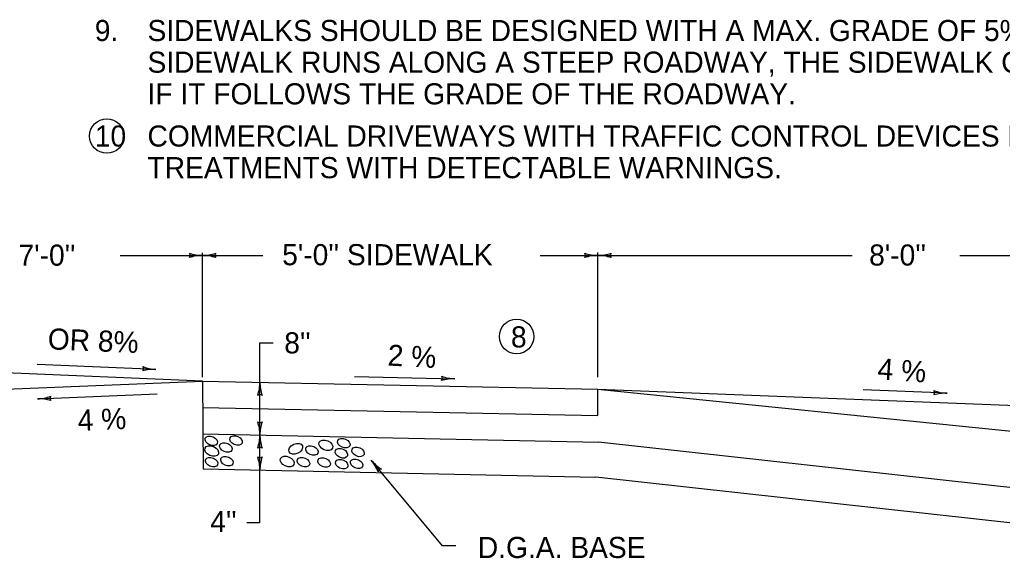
# Model space of a CAD drawing. Extents: x 997.6 to 1036.8, y 998.9 to 1022.8.
# Drawn here: x 1019.9 to 1029.23, y 1006.14 to 1011.24 of the extents above; entities that cross this region are included whole.
import ezdxf

# ---------------------------------------------------------------- set-up
doc = ezdxf.new("R2010")
doc.units = 0
doc.layers.add('Level 1', color=7, linetype='Continuous')
doc.layers.add('Level 2', color=7, linetype='Continuous')

msp = doc.modelspace()

# ---------------------------------------------------------------- linework, layer by layer
at = {"layer": 'Level 1'}
for p, q in [((1020.8581, 1009.0074), (1021.6391, 1009.0074)), ((1021.6391, 1007.8532), (1021.6391, 1009.0325)), ((1021.6391, 1009.0074), (1022.2096, 1009.0074)), ((1024.8428, 1009.0074), (1025.3891, 1009.0074)), ((1025.3891, 1007.8532), (1025.3891, 1009.0363)), ((1025.3891, 1009.0074), (1027.8025, 1009.0074)), ((1028.8218, 1009.0074), (1031.3891, 1009.0074)), ((1022.1825, 1008.1806), (1022.3075, 1008.1806)), ((1022.1825, 1007.8056), (1022.1825, 1008.1806)), ((1021.1968, 1007.9277), (1020.0688, 1007.9747)), ((1021.6383, 1007.817), (1019.5402, 1007.9043)), ((1023.0801, 1007.8587), (1024.0318, 1007.839)), ((1019.5402, 1007.7296), (1021.6383, 1007.817)), ((1021.6382, 1007.817), (1021.6445, 1006.9837)), ((1021.6383, 1007.817), (1025.3891, 1007.7391)), ((1022.1825, 1007.3056), (1022.1825, 1007.8056)), ((1020.0744, 1007.6476), (1021.208, 1007.6948)), ((1025.3891, 1007.7391), (1031.3891, 1007.1324)), ((1025.3891, 1007.4891), (1025.3891, 1007.7391)), ((1025.3891, 1007.7391), (1031.3266, 1007.5074)), ((1028.7011, 1007.7011), (1027.9065, 1007.7341)), ((1021.6383, 1007.567), (1025.3891, 1007.4891)), ((1021.642, 1007.3168), (1025.3941, 1007.2389)), ((1022.1825, 1006.4726), (1022.1825, 1007.3056)), ((1030.9516, 1006.6255), (1025.3941, 1007.2389)), ((1023.9153, 1006.2553), (1023.2394, 1007.0658)), ((1021.6445, 1006.9837), (1025.3693, 1006.9063)), ((1030.9361, 1006.2919), (1025.3693, 1006.9063)), ((1022.1825, 1006.4726), (1022.0575, 1006.4726)), ((1024.0403, 1006.2553), (1023.9153, 1006.2553))]:
    msp.add_line(p, q, dxfattribs=at)
for centre, radius, start, end in [((1021.4904, 1009.0074), 0.0313, 318.7746, 40.89129), ((1021.6391, 1008.6165), 0.3909, 90, 108.66878), ((1021.6391, 1009.3983), 0.3909, 251.34716, 269.99389), ((1021.6391, 1009.3983), 0.3909, 269.98778, 270), ((1021.6391, 1009.3983), 0.3909, 270, 288.66878), ((1021.6391, 1008.6165), 0.3909, 71.34716, 89.99389), ((1021.6391, 1008.6165), 0.3909, 89.98778, 90), ((1021.7878, 1009.0074), 0.0313, 138.7746, 220.89129), ((1025.2404, 1009.0074), 0.0313, 318.7746, 40.89129), ((1025.3891, 1008.6165), 0.3909, 90, 108.66878), ((1025.3891, 1009.3983), 0.3909, 251.34716, 269.99389), ((1025.3891, 1009.3983), 0.3909, 269.98778, 270), ((1025.3891, 1009.3983), 0.3909, 270, 288.66878), ((1025.3891, 1008.6165), 0.3909, 89.98778, 90), ((1025.3891, 1008.6165), 0.3909, 71.34716, 89.99389), ((1025.5378, 1009.0074), 0.0313, 138.7746, 220.89129), ((1021.0482, 1007.934), 0.0313, 316.38848, 38.50517), ((1021.213, 1008.3183), 0.3909, 248.96104, 267.60777), ((1021.1805, 1007.5371), 0.3909, 87.61388, 106.28266), ((1021.1805, 1007.5371), 0.3909, 87.60166, 87.61388), ((1023.8831, 1007.8421), 0.0313, 317.58571, 39.7024), ((1024.0399, 1008.2298), 0.3909, 250.15827, 268.805), ((1021.7919, 1007.8056), 0.3906, 341.34716, 359.99389), ((1022.5731, 1007.8056), 0.3906, 179.98778, 180), ((1022.5731, 1007.8056), 0.3906, 180, 198.66878), ((1024.0236, 1007.4481), 0.3909, 88.81111, 107.47989), ((1024.0236, 1007.4481), 0.3909, 88.79888, 88.81111), ((1020.0581, 1008.0382), 0.3909, 272.38682, 291.0556), ((1020.223, 1007.6537), 0.0313, 141.16142, 223.27811), ((1022.1825, 1007.6571), 0.0312, 48.7746, 130.89129), ((1028.5526, 1007.7073), 0.0313, 316.3904, 38.5071), ((1028.6848, 1007.3105), 0.3909, 87.61581, 106.28459), ((1028.7174, 1008.0917), 0.3909, 248.96296, 267.60969), ((1028.6848, 1007.3105), 0.3909, 87.60358, 87.61581), ((1020.0581, 1008.0382), 0.3909, 272.37459, 272.38682), ((1020.0907, 1007.257), 0.3909, 73.73398, 92.38071), ((1022.1826, 1007.4541), 0.0312, 228.7746, 310.89129), ((1021.7919, 1007.3056), 0.3906, 0, 18.66878), ((1022.5731, 1007.3056), 0.3906, 161.34716, 179.99389), ((1021.7919, 1007.3056), 0.3906, 341.34716, 359.99389), ((1021.7919, 1007.3056), 0.3906, 359.98778, 0), ((1022.5731, 1007.3056), 0.3906, 180, 198.66878), ((1022.5731, 1007.3056), 0.3906, 179.98778, 180), ((1022.1825, 1007.157), 0.0312, 48.7746, 130.89129), ((1022.1826, 1007.1211), 0.0312, 228.7746, 310.89129), ((1021.7919, 1006.9726), 0.3906, 0, 18.66878), ((1022.5731, 1006.9726), 0.3906, 161.34716, 179.99389), ((1023.5394, 1007.316), 0.3906, 219.81073, 219.82295), ((1023.5394, 1007.316), 0.3906, 219.82295, 238.49173), ((1022.9394, 1006.8156), 0.3906, 21.17011, 39.81684), ((1021.7919, 1006.9726), 0.3906, 359.98778, 0), ((1023.3345, 1006.9517), 0.0312, 88.59755, 170.71424)]:
    msp.add_arc(centre, radius, start, end, dxfattribs=at)
for centre, major_axis in [((1021.7218, 1007.2509), (-0.057, 0.0253)), ((1021.9564, 1007.2541), (-0.057, 0.0253)), ((1021.7252, 1007.1532), (-0.0633, 0.0281)), ((1021.8601, 1007.1866), (-0.057, 0.0253)), ((1022.5224, 1007.1747), (-0.0633, -0.0281)), ((1022.6764, 1007.1577), (-0.057, 0.0253)), ((1022.8084, 1007.2079), (-0.0633, 0.0281)), ((1022.9786, 1007.2283), (-0.057, 0.0253)), ((1023.1136, 1007.1447), (-0.057, 0.0253)), ((1021.8696, 1007.0579), (-0.057, 0.0253)), ((1022.442, 1007.0537), (-0.0633, 0.0281)), ((1022.9561, 1007.1319), (-0.057, 0.0253)), ((1021.725, 1007.0484), (-0.057, 0.0253)), ((1022.5961, 1007.0483), (-0.057, 0.0253)), ((1022.7921, 1007.0452), (-0.057, 0.0253)), ((1022.9592, 1007.0291), (-0.057, 0.0253)), ((1023.1006, 1007.0322), (-0.057, 0.0253))]:
    msp.add_ellipse(centre, major_axis=major_axis, ratio=0.667053, dxfattribs=at)
at = {"layer": 'Level 2'}
for centre in [(1020.7306, 1010.1396), (1024.6183, 1008.2386)]:
    msp.add_circle(centre, 0.1638, dxfattribs=at)

# ---------------------------------------------------------------- texts
at = {"layer": 'Level 1'}
for s, p in [("7'-0''", (1019.8931, 1008.9103)), ("5'-0'' SIDEWALK", (1022.3942, 1008.9146)), ("8'-0''", (1027.9624, 1008.9117)), ("8''", (1022.4137, 1008.0787)), ("4''", (1021.7115, 1006.3846)), ('D.G.A. BASE', (1024.2503, 1006.139))]:
    msp.add_text(s, height=0.2, dxfattribs=at).set_placement(p)
for s, rotation, p in [('OR 8%', 357.61406, (1020.167, 1008.1181)), ('2 %', 357, (1023.3907, 1007.9639)), ('4 %', 356, (1028.0373, 1007.8348)), ('4 %', 2.38594, (1020.458, 1007.3435))]:
    msp.add_text(s, height=0.2, rotation=rotation, dxfattribs=at).set_placement(p)
at = {"layer": 'Level 2'}
for s, p in [('9.', (1020.6165, 1011.0396)), ('SIDEWALKS SHOULD BE DESIGNED WITH A MAX. GRADE OF 5%. WHERE A', (1021.1165, 1011.0396)), ('SIDEWALK RUNS ALONG A STEEP ROADWAY, THE SIDEWALK GRADE MAY EXCEED 5% ', (1021.1165, 1010.7396)), ('IF IT FOLLOWS THE GRADE OF THE ROADWAY.', (1021.1165, 1010.4396)), ('10', (1020.6165, 1010.0396)), ('COMMERCIAL DRIVEWAYS WITH TRAFFIC CONTROL DEVICES REQUIRE ADA SIDEWALK', (1021.1165, 1010.0396)), ('TREATMENTS WITH DETECTABLE WARNINGS.', (1021.1165, 1009.7396)), ('8', (1024.5645, 1008.1355))]:
    msp.add_text(s, height=0.2, dxfattribs=at).set_placement(p)

doc.saveas('drawing.dxf')
